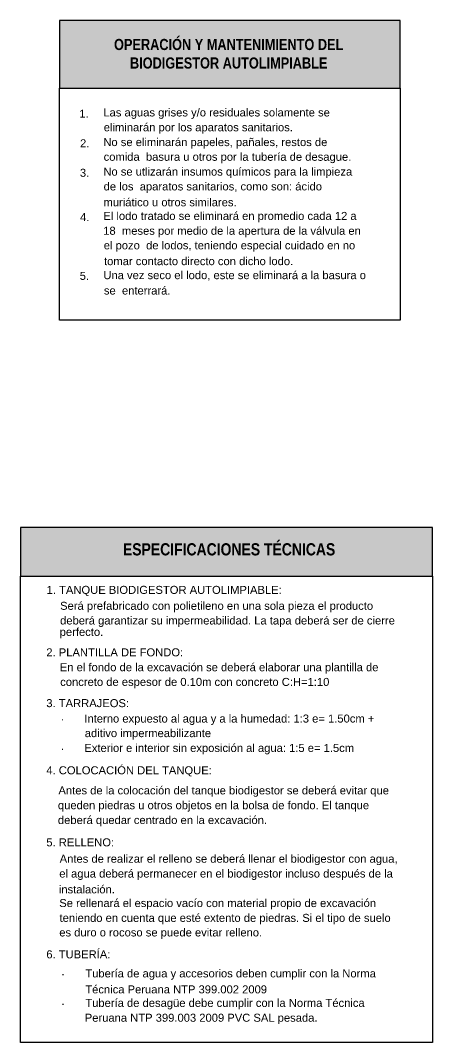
# Model space of a CAD drawing. Header units: metres. Extents: x 0 to 1935, y 0 to 1529.
# Drawn here: x 1896.67 to 1899.88, y 1466.72 to 1474.69 of the extents above; entities that cross this region are included whole.
import ezdxf

# ---------------------------------------------------------------- set-up
doc = ezdxf.new("R2010")
doc.units = ezdxf.units.M
doc.header["$LTSCALE"] = 0.005
doc.layers.add('-Textos', color=7, linetype='Continuous', lineweight=20)
doc.layers.add('PDF2_Geometry', color=9, linetype='Continuous', true_color=0x808080)
doc.layers.add('PDF2_Text', color=7, linetype='Continuous')
doc.styles.add('-Arial Narrow', font='ARIALN.TTF')
doc.styles.add('PDF Arial-BoldMT', font='arial.ttf')
doc.styles.add('PDF SymbolMT', font='arial.ttf')

msp = doc.modelspace()

# ---------------------------------------------------------------- hatches: boundary and pattern name
at = {"layer": '-Textos'}
h = msp.add_hatch(color=144, dxfattribs=at)
h.dxf.hatch_style = 1
h.paths.add_polyline_path([(1899.62567, 1474.16041), (1899.62567, 1474.68909), (1896.97177, 1474.68909), (1896.97177, 1474.16041)])
h = msp.add_hatch(color=144, dxfattribs=at)
h.dxf.hatch_style = 1
h.paths.add_polyline_path([(1899.87909, 1470.3556), (1899.87909, 1470.73503), (1896.66813, 1470.73503), (1896.66813, 1470.3556)])

# ---------------------------------------------------------------- linework, layer by layer
at = {"layer": 'PDF2_Geometry', "color": 7, "lineweight": 25}
for p, q in [((1899.62567, 1474.68909), (1896.97177, 1474.68909)), ((1896.97177, 1474.68909), (1896.97177, 1474.16041)), ((1899.62567, 1474.16041), (1899.62567, 1474.68909)), ((1899.87909, 1470.73503), (1896.66813, 1470.73503)), ((1896.66813, 1470.73503), (1896.66813, 1470.3556)), ((1899.87909, 1470.3556), (1899.87909, 1470.73503))]:
    msp.add_line(p, q, dxfattribs=at)
for points in [[(1899.62567, 1472.3505), (1896.97177, 1472.3505), (1896.97177, 1474.16041), (1899.62567, 1474.16041)], [(1899.87909, 1466.71686), (1896.66813, 1466.71686), (1896.66813, 1470.3556), (1899.87909, 1470.3556)]]:
    msp.add_lwpolyline(points, close=True, dxfattribs=at)

# ---------------------------------------------------------------- texts
at = {"layer": '-Textos', "attachment_point": 5, "style": '-Arial Narrow'}
for s, insert, char_height, width in [('\\pxqc;{\\fArial Narrow|b1|i0|c0|p34;OPERACIÓN Y MANTENIMIENTO DEL\\PBIODIGESTOR AUTOLIMPIABLE}', (1898.29068, 1474.42876), 0.086672, 2.8674697), ('\\pxqc;{\\fArial Narrow|b1|i0|c0|p34;ESPECIFICACIONES TÉCNICAS}', (1898.29383, 1470.56332), 0.0948939, 3.1394854)]:
    msp.add_mtext(s, dxfattribs=dict(at, insert=insert, char_height=char_height, width=width))
at = {"layer": 'PDF2_Text', "attachment_point": 4}
for s, insert, char_height, style in [('1.', (1897.12698, 1473.96209), 0.062444, 'PDF Arial-BoldMT'), ('Las aguas grises y/o residuales solamente se', (1897.31408, 1473.96209), 0.0624441, 'PDF Arial-BoldMT'), ('eliminarán por los aparatos sanitarios.', (1897.31723, 1473.84647), 0.0624441, 'PDF Arial-BoldMT'), ('2.', (1897.13224, 1473.73085), 0.062444, 'PDF Arial-BoldMT'), ('No se eliminarán papeles, pañales, restos de', (1897.31408, 1473.73085), 0.0624441, 'PDF Arial-BoldMT'), ('comida  basura u otros por la tubería de desague.', (1897.31618, 1473.61628), 0.0624441, 'PDF Arial-BoldMT'), ('3.', (1897.13119, 1473.50066), 0.062444, 'PDF Arial-BoldMT'), ('No se utlizarán insumos químicos para la limpieza', (1897.31408, 1473.50066), 0.0624441, 'PDF Arial-BoldMT'), ('de los  aparatos sanitarios, como son: ácido', (1897.31618, 1473.38504), 0.0624441, 'PDF Arial-BoldMT'), ('muriático u otros similares.', (1897.31513, 1473.27047), 0.0624441, 'PDF Arial-BoldMT'), ('El lodo tratado se eliminará en promedio cada 12 a', (1897.31408, 1473.15485), 0.0624441, 'PDF Arial-BoldMT'), ('4.', (1897.13224, 1473.15485), 0.062444, 'PDF Arial-BoldMT'), ('18  meses por medio de la apertura de la válvula en', (1897.31303, 1473.03923), 0.0624441, 'PDF Arial-BoldMT'), ('el pozo  de lodos, teniendo especial cuidado en no', (1897.31723, 1472.92571), 0.0624441, 'PDF Arial-BoldMT'), ('tomar contacto directo con dicho lodo.', (1897.31933, 1472.81114), 0.0624441, 'PDF Arial-BoldMT'), ('5.', (1897.13014, 1472.69657), 0.062444, 'PDF Arial-BoldMT'), ('Una vez seco el lodo, este se eliminará a la basura o', (1897.31408, 1472.69657), 0.0624441, 'PDF Arial-BoldMT'), ('se  enterrará.', (1897.31828, 1472.58201), 0.0624441, 'PDF Arial-BoldMT'), ('Tubería de agua y accesorios deben cumplir con la Norma', (1897.17335, 1467.24687), 0.0624509, 'PDF Arial-BoldMT'), ('·', (1896.98416, 1467.25336), 0.06601, 'PDF SymbolMT'), ('Técnica Peruana NTP 399.002 2009', (1897.17335, 1467.13125), 0.0624509, 'PDF Arial-BoldMT'), ('Tubería de desagüe debe cumplir con la Norma Técnica', (1897.17335, 1467.01668), 0.0624509, 'PDF Arial-BoldMT'), ('·', (1896.98416, 1467.02317), 0.06601, 'PDF SymbolMT'), ('Peruana NTP 399.003 2009 PVC SAL pesada.', (1897.16915, 1466.90106), 0.0624509, 'PDF Arial-BoldMT')]:
    msp.add_mtext(s, dxfattribs=dict(at, insert=insert, char_height=char_height, style=style))
at = {"layer": 'PDF2_Text', "color": 18, "true_color": 0x000000, "attachment_point": 4}
for s, insert, char_height, style in [('1. TANQUE BIODIGESTOR AUTOLIMPIABLE:', (1896.87179, 1470.23908), 0.0624509, 'PDF Arial-BoldMT'), ('Será prefabricado con polietileno en una sola pieza el producto', (1896.9769, 1470.114), 0.0624509, 'PDF Arial-BoldMT'), ('deberá garantizar su impermeabilidad. La tapa deberá ser de cierre', (1896.9769, 1469.99943), 0.0624509, 'PDF Arial-BoldMT'), ('perfecto.', (1896.97375, 1469.9104), 0.062451, 'PDF Arial-BoldMT'), ('2. PLANTILLA DE FONDO:', (1896.86959, 1469.76003), 0.0624509, 'PDF Arial-BoldMT'), ('En el fondo de la excavación se deberá elaborar una plantilla de', (1896.97469, 1469.63495), 0.0624509, 'PDF Arial-BoldMT'), ('concreto de espesor de 0.10m con concreto C:H=1:10', (1896.97785, 1469.52039), 0.0624509, 'PDF Arial-BoldMT'), ('3. TARRAJEOS:', (1896.86959, 1469.36377), 0.0624509, 'PDF Arial-BoldMT'), ('·', (1896.981, 1469.24098), 0.06601, 'PDF SymbolMT'), ('Interno expuesto al agua y a la humedad: 1:3 e= 1.50cm +', (1897.16599, 1469.23449), 0.0624509, 'PDF Arial-BoldMT'), ('aditivo impermeabilizante', (1897.16915, 1469.12097), 0.0624509, 'PDF Arial-BoldMT'), ('Exterior e interior sin exposición al agua: 1:5 e= 1.5cm', (1897.16599, 1469.00535), 0.0624509, 'PDF Arial-BoldMT'), ('·', (1896.981, 1469.01184), 0.06601, 'PDF SymbolMT'), ('4. COLOCACIÓN DEL TANQUE:', (1896.86959, 1468.83192), 0.0624509, 'PDF Arial-BoldMT'), ('Antes de la colocación del tanque biodigestor se deberá evitar que', (1896.96418, 1468.67426), 0.0624509, 'PDF Arial-BoldMT'), ('queden piedras u otros objetos en la bolsa de fondo. El tanque', (1896.95998, 1468.55863), 0.0624509, 'PDF Arial-BoldMT'), ('deberá quedar centrado en la excavación.', (1896.95998, 1468.44301), 0.0624509, 'PDF Arial-BoldMT'), ('5. RELLENO:', (1896.86959, 1468.27799), 0.0624509, 'PDF Arial-BoldMT'), ('Antes de realizar el relleno se deberá llenar el biodigestor con agua,', (1896.97364, 1468.14135), 0.0624509, 'PDF Arial-BoldMT'), ('el agua deberá permanecer en el biodigestor incluso después de la', (1896.97049, 1468.02573), 0.0624509, 'PDF Arial-BoldMT'), ('instalación.', (1896.96734, 1467.91116), 0.0624509, 'PDF Arial-BoldMT'), ('Se rellenará el espacio vacío con material propio de excavación', (1896.97049, 1467.79554), 0.0624509, 'PDF Arial-BoldMT'), ('teniendo en cuenta que esté extento de piedras. Si el tipo de suelo', (1896.97259, 1467.67992), 0.0624509, 'PDF Arial-BoldMT'), ('es duro o rocoso se puede evitar relleno.', (1896.97049, 1467.5664), 0.0624509, 'PDF Arial-BoldMT'), ('6. TUBERÍA:', (1896.86959, 1467.40453), 0.0624509, 'PDF Arial-BoldMT')]:
    msp.add_mtext(s, dxfattribs=dict(at, insert=insert, char_height=char_height, style=style))

doc.saveas('drawing.dxf')
